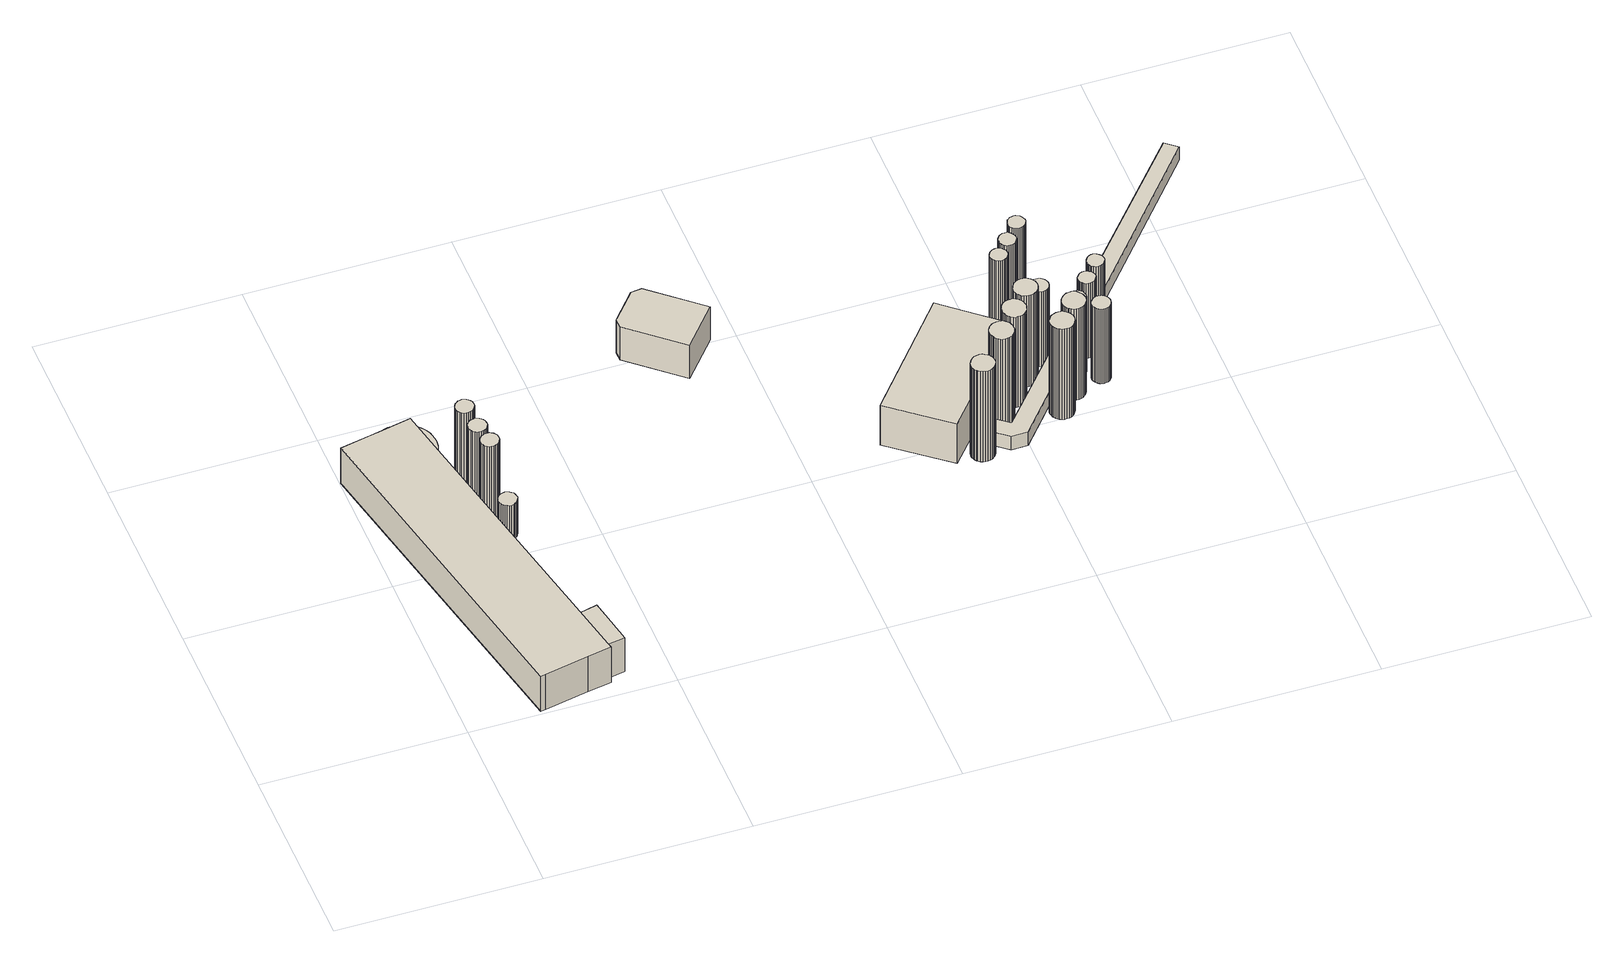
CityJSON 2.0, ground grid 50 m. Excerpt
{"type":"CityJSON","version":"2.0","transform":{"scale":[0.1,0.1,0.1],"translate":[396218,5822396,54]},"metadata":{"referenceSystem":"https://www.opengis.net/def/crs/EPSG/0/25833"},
"CityObjects":{
"building1":{"type":"Building","attributes":{"Gemeindeschluessel":"11000011","function":"31001_2200"},"address":[{"country":"Germany","locality":"Berlin","thoroughfareNumber":"66, 67, 68, 69","thoroughfareName":"Indira-Gandhi-Straße"}],"children":["building1-1","building1-2","building1-3"]},
"building1-1":{"type":"BuildingPart","attributes":{"BezugspunktDach":"2200","measuredHeight":11.03,"storeysAboveGround":2},"parents":["building1"],"geometry":[{"type":"MultiSurface","lod":"1","boundaries":[[[0,1,2,3,4,5,6,7,8,9,10]],[[11,12,13,14,15,16,17,18,19,20,21]],[[11,21,10,9]],[[12,11,9,8]],[[22,23,24,25,13,12,8,7]],[[14,13,7,6]],[[15,14,6,5]],[[26,27,28,15,5,4]],[[17,16,4,3]],[[18,17,3,2]],[[19,18,2,1]],[[20,19,1,0]],[[21,20,0,10]],[[25,24,23,22]],[[16,29,30,27,26]],[[30,15,28,27]]]}]},
"building1-2":{"type":"BuildingPart","attributes":{"BezugspunktDach":"2200","measuredHeight":11.34,"storeysAboveGround":2},"parents":["building1"],"geometry":[{"type":"MultiSurface","lod":"1","boundaries":[[[27,26,31,32,33,28]],[[34,35,36,16,30,15]],[[34,15,28,33]],[[35,34,33,32]],[[36,35,32,31]],[[16,36,31,26]],[[30,16,26,27]],[[15,37,30,27,28]]]}]},
"building1-3":{"type":"BuildingPart","attributes":{"BezugspunktDach":"2200","measuredHeight":3.96,"storeysAboveGround":2},"parents":["building1"],"geometry":[{"type":"Solid","lod":"1","boundaries":[[[[22,38,39,40,41,42,43,44,45,46,47,48,49,50,23]],[[51,52,53,54,55,56,57,58,59,60,61,62,63,25,24]],[[51,24,23,50]],[[52,51,50,49]],[[53,52,49,48]],[[54,53,48,47]],[[55,54,47,46]],[[56,55,46,45]],[[57,56,45,44]],[[58,57,44,43]],[[59,58,43,42]],[[60,59,42,41]],[[61,60,41,40]],[[62,61,40,39]],[[63,62,39,38]],[[25,63,38,22]],[[24,25,22,23]]]]}]},
"building2":{"type":"Building","attributes":{"Gemeindeschluessel":"11000011","BezugspunktDach":"2200","function":"51009_1610","measuredHeight":3.98,"storeysAboveGround":0},"address":[{"country":"Germany","locality":"Berlin"}],"geometry":[{"type":"Solid","lod":"1","boundaries":[[[[23,50,49,48,47,46,45,44,43,42,41,40,39,38,22,64,65,66,67,68,69,70,71,72,73,74,75,76,77,78,79,80,81,82,83,84,85,86,87,88,89,90,91,92,93,94,95,96,97,98,99,100]],[[101,102,103,104,105,106,107,108,109,110,111,112,113,114,115,116,117,118,119,120,121,122,123,124,125,126,127,128,129,130,131,132,133,134,135,136,25,63,62,61,60,59,58,57,56,55,54,53,52,51,24,137]],[[101,137,100,99]],[[102,101,99,98]],[[103,102,98,97]],[[104,103,97,96]],[[105,104,96,95]],[[106,105,95,94]],[[107,106,94,93]],[[108,107,93,92]],[[109,108,92,91]],[[110,109,91,90]],[[111,110,90,89]],[[112,111,89,88]],[[113,112,88,87]],[[114,113,87,86]],[[115,114,86,85]],[[116,115,85,84]],[[117,116,84,83]],[[118,117,83,82]],[[119,118,82,81]],[[120,119,81,80]],[[121,120,80,79]],[[122,121,79,78]],[[123,122,78,77]],[[124,123,77,76]],[[125,124,76,75]],[[126,125,75,74]],[[127,126,74,73]],[[128,127,73,72]],[[129,128,72,71]],[[130,129,71,70]],[[131,130,70,69]],[[132,131,69,68]],[[133,132,68,67]],[[134,133,67,66]],[[135,134,66,65]],[[136,135,65,64]],[[25,136,64,22]],[[63,25,22,38]],[[62,63,38,39]],[[61,62,39,40]],[[60,61,40,41]],[[59,60,41,42]],[[58,59,42,43]],[[57,58,43,44]],[[56,57,44,45]],[[55,56,45,46]],[[54,55,46,47]],[[53,54,47,48]],[[52,53,48,49]],[[51,52,49,50]],[[24,51,50,23]],[[137,24,23,100]]]]}]},
"building3":{"type":"Building","attributes":{"Gemeindeschluessel":"11000011","BezugspunktDach":"2200","function":"31001_2100","measuredHeight":11.03,"storeysAboveGround":4},"address":[{"country":"Germany","locality":"Berlin","thoroughfareNumber":"66 (57)","thoroughfareName":"Indira-Gandhi-Straße"}],"geometry":[{"type":"Solid","lod":"1","boundaries":[[[[138,139,140,141,142,143,144,145,146,147,148,149,150,151,152,153,154,155,156,157,158,159,160,161,162,163,164]],[[165,166,167,168,169,170,171,172,173,174,175,176,177,178,179,180,181,182,183,184,185,186,187,188,189,190,191]],[[165,191,164,163]],[[166,165,163,162]],[[167,166,162,161]],[[168,167,161,160]],[[169,168,160,159]],[[170,169,159,158]],[[171,170,158,157]],[[172,171,157,156]],[[173,172,156,155]],[[174,173,155,154]],[[175,174,154,153]],[[176,175,153,152]],[[177,176,152,151]],[[178,177,151,150]],[[179,178,150,149]],[[180,179,149,148]],[[181,180,148,147]],[[182,181,147,146]],[[183,182,146,145]],[[184,183,145,144]],[[185,184,144,143]],[[186,185,143,142]],[[187,186,142,141]],[[188,187,141,140]],[[189,188,140,139]],[[190,189,139,138]],[[191,190,138,164]]]]}]},
"building4":{"type":"Building","attributes":{"Gemeindeschluessel":"11000011","BezugspunktDach":"2200","function":"31001_2100","measuredHeight":23.13,"storeysAboveGround":7},"address":[{"country":"Germany","locality":"Berlin","thoroughfareNumber":"66 (56)","thoroughfareName":"Indira-Gandhi-Straße"}],"geometry":[{"type":"Solid","lod":"1","boundaries":[[[[192,193,194,195,196,197,198,199,200,201,202,203,204,205,206,207,208,209,210,211,212,213,214,215,216,217,218]],[[219,220,221,222,223,224,225,226,227,228,229,230,231,232,233,234,235,236,237,238,239,240,241,242,243,244,245]],[[219,245,218,217]],[[220,219,217,216]],[[221,220,216,215]],[[222,221,215,214]],[[223,222,214,213]],[[224,223,213,212]],[[225,224,212,211]],[[226,225,211,210]],[[227,226,210,209]],[[228,227,209,208]],[[229,228,208,207]],[[230,229,207,206]],[[231,230,206,205]],[[232,231,205,204]],[[233,232,204,203]],[[234,233,203,202]],[[235,234,202,201]],[[236,235,201,200]],[[237,236,200,199]],[[238,237,199,198]],[[239,238,198,197]],[[240,239,197,196]],[[241,240,196,195]],[[242,241,195,194]],[[243,242,194,193]],[[244,243,193,192]],[[245,244,192,218]]]]}]},
"building5":{"type":"Building","attributes":{"Gemeindeschluessel":"11000011","BezugspunktDach":"2200","function":"31001_2100","measuredHeight":23.24,"storeysAboveGround":7},"address":[{"country":"Germany","locality":"Berlin","thoroughfareNumber":"66 (55)","thoroughfareName":"Indira-Gandhi-Straße"}],"geometry":[{"type":"Solid","lod":"1","boundaries":[[[[246,247,248,249,250,251,252,253,254,255,256,257,258,259,260,261,262,263,264,265,266,267,268,269,270,271,272]],[[273,274,275,276,277,278,279,280,281,282,283,284,285,286,287,288,289,290,291,292,293,294,295,296,297,298,299]],[[273,299,272,271]],[[274,273,271,270]],[[275,274,270,269]],[[276,275,269,268]],[[277,276,268,267]],[[278,277,267,266]],[[279,278,266,265]],[[280,279,265,264]],[[281,280,264,263]],[[282,281,263,262]],[[283,282,262,261]],[[284,283,261,260]],[[285,284,260,259]],[[286,285,259,258]],[[287,286,258,257]],[[288,287,257,256]],[[289,288,256,255]],[[290,289,255,254]],[[291,290,254,253]],[[292,291,253,252]],[[293,292,252,251]],[[294,293,251,250]],[[295,294,250,249]],[[296,295,249,248]],[[297,296,248,247]],[[298,297,247,246]],[[299,298,246,272]]]]}]},
"building6":{"type":"Building","attributes":{"Gemeindeschluessel":"11000011","BezugspunktDach":"2200","function":"31001_2100","measuredHeight":24.74,"storeysAboveGround":7},"address":[{"country":"Germany","locality":"Berlin","thoroughfareNumber":"66 (54)","thoroughfareName":"Indira-Gandhi-Straße"}],"geometry":[{"type":"Solid","lod":"1","boundaries":[[[[300,301,302,303,304,305,306,307,308,309,310,311,312,313,314,315,316,317,318,319,320,321,322,323,324,325,326]],[[327,328,329,330,331,332,333,334,335,336,337,338,339,340,341,342,343,344,345,346,347,348,349,350,351,352,353]],[[327,353,326,325]],[[328,327,325,324]],[[329,328,324,323]],[[330,329,323,322]],[[331,330,322,321]],[[332,331,321,320]],[[333,332,320,319]],[[334,333,319,318]],[[335,334,318,317]],[[336,335,317,316]],[[337,336,316,315]],[[338,337,315,314]],[[339,338,314,313]],[[340,339,313,312]],[[341,340,312,311]],[[342,341,311,310]],[[343,342,310,309]],[[344,343,309,308]],[[345,344,308,307]],[[346,345,307,306]],[[347,346,306,305]],[[348,347,305,304]],[[349,348,304,303]],[[350,349,303,302]],[[351,350,302,301]],[[352,351,301,300]],[[353,352,300,326]]]]}]},
"building7":{"type":"Building","attributes":{"Gemeindeschluessel":"11000011","BezugspunktDach":"2200","function":"31001_2100","measuredHeight":10.28,"storeysAboveGround":3},"address":[{"country":"Germany","locality":"Berlin","thoroughfareNumber":"66 (50)","thoroughfareName":"Indira-Gandhi-Straße"}],"geometry":[{"type":"Solid","lod":"1","boundaries":[[[[354,355,356,357,358,359]],[[360,361,362,363,364,365]],[[360,365,359,358]],[[361,360,358,357]],[[362,361,357,356]],[[363,362,356,355]],[[364,363,355,354]],[[365,364,354,359]]]]}]},
"building8":{"type":"Building","attributes":{"Gemeindeschluessel":"11000011","BezugspunktDach":"2200","function":"31001_2200","measuredHeight":28.19,"storeysAboveGround":3},"address":[{"country":"Germany","locality":"Berlin","thoroughfareNumber":"66 (18)","thoroughfareName":"Indira-Gandhi-Straße"}],"geometry":[{"type":"Solid","lod":"1","boundaries":[[[[366,367,368,369,370,371,372,373,374,375,376,377,378,379,380,381,382,383,384,385,386,387,388,389,390,391,392,393,394,395,396]],[[397,398,399,400,401,402,403,404,405,406,407,408,409,410,411,412,413,414,415,416,417,418,419,420,421,422,423,424,425,426,427]],[[397,427,396,395]],[[398,397,395,394]],[[399,398,394,393]],[[400,399,393,392]],[[401,400,392,391]],[[402,401,391,390]],[[403,402,390,389]],[[404,403,389,388]],[[405,404,388,387]],[[406,405,387,386]],[[407,406,386,385]],[[408,407,385,384]],[[409,408,384,383]],[[410,409,383,382]],[[411,410,382,381]],[[412,411,381,380]],[[413,412,380,379]],[[414,413,379,378]],[[415,414,378,377]],[[416,415,377,376]],[[417,416,376,375]],[[418,417,375,374]],[[419,418,374,373]],[[420,419,373,372]],[[421,420,372,371]],[[422,421,371,370]],[[423,422,370,369]],[[424,423,369,368]],[[425,424,368,367]],[[426,425,367,366]],[[427,426,366,396]]]]}]},
"building9":{"type":"Building","attributes":{"Gemeindeschluessel":"11000011","BezugspunktDach":"2200","function":"31001_2100","measuredHeight":12.39,"storeysAboveGround":3},"address":[{"country":"Germany","locality":"Berlin","thoroughfareNumber":"66 (4)","thoroughfareName":"Indira-Gandhi-Straße"}],"geometry":[{"type":"Solid","lod":"1","boundaries":[[[[428,429,430,431,432,433,434]],[[435,436,437,438,439,440,441]],[[435,441,434,433]],[[436,435,433,432]],[[437,436,432,431]],[[438,437,431,430]],[[439,438,430,429]],[[440,439,429,428]],[[441,440,428,434]]]]}]},
"building10":{"type":"Building","attributes":{"Gemeindeschluessel":"11000011","BezugspunktDach":"2200","function":"31001_2200","measuredHeight":28.26,"storeysAboveGround":3},"address":[{"country":"Germany","locality":"Berlin","thoroughfareNumber":"66 (19)","thoroughfareName":"Indira-Gandhi-Straße"}],"geometry":[{"type":"Solid","lod":"1","boundaries":[[[[442,443,444,445,446,447,448,449,450,451,452,453,454,455,456,457,458,459,460,461,462,463,464,465,466,467,468,469,470,471,472,473]],[[474,475,476,477,478,479,480,481,482,483,484,485,486,487,488,489,490,491,492,493,494,495,496,497,498,499,500,501,502,503,504,505]],[[474,505,473,472]],[[475,474,472,471]],[[476,475,471,470]],[[477,476,470,469]],[[478,477,469,468]],[[479,478,468,467]],[[480,479,467,466]],[[481,480,466,465]],[[482,481,465,464]],[[483,482,464,463]],[[484,483,463,462]],[[485,484,462,461]],[[486,485,461,460]],[[487,486,460,459]],[[488,487,459,458]],[[489,488,458,457]],[[490,489,457,456]],[[491,490,456,455]],[[492,491,455,454]],[[493,492,454,453]],[[494,493,453,452]],[[495,494,452,451]],[[496,495,451,450]],[[497,496,450,449]],[[498,497,449,448]],[[499,498,448,447]],[[500,499,447,446]],[[501,500,446,445]],[[502,501,445,444]],[[503,502,444,443]],[[504,503,443,442]],[[505,504,442,473]]]]}]},
"building11":{"type":"Building","attributes":{"Gemeindeschluessel":"11000011","BezugspunktDach":"2200","function":"31001_2200","measuredHeight":28.29,"storeysAboveGround":3},"address":[{"country":"Germany","locality":"Berlin","thoroughfareNumber":"66 (20)","thoroughfareName":"Indira-Gandhi-Straße"}],"geometry":[{"type":"Solid","lod":"1","boundaries":[[[[506,507,508,509,510,511,512,513,514,515,516,517,518,519,520,521,522,523,524,525,526,527,528,529,530,531,532,533,534,535,536,537]],[[538,539,540,541,542,543,544,545,546,547,548,549,550,551,552,553,554,555,556,557,558,559,560,561,562,563,564,565,566,567,568,569]],[[538,569,537,536]],[[539,538,536,535]],[[540,539,535,534]],[[541,540,534,533]],[[542,541,533,532]],[[543,542,532,531]],[[544,543,531,530]],[[545,544,530,529]],[[546,545,529,528]],[[547,546,528,527]],[[548,547,527,526]],[[549,548,526,525]],[[550,549,525,524]],[[551,550,524,523]],[[552,551,523,522]],[[553,552,522,521]],[[554,553,521,520]],[[555,554,520,519]],[[556,555,519,518]],[[557,556,518,517]],[[558,557,517,516]],[[559,558,516,515]],[[560,559,515,514]],[[561,560,514,513]],[[562,561,513,512]],[[563,562,512,511]],[[564,563,511,510]],[[565,564,510,509]],[[566,565,509,508]],[[567,566,508,507]],[[568,567,507,506]],[[569,568,506,537]]]]}]},
"building12":{"type":"Building","attributes":{"Gemeindeschluessel":"11000011","BezugspunktDach":"2200","function":"51009_1610","measuredHeight":8.93,"storeysAboveGround":0},"address":[{"country":"Germany","locality":"Berlin"}],"geometry":[{"type":"Solid","lod":"1","boundaries":[[[[570,571,572,573,574]],[[575,576,577,578,579]],[[575,579,574,573]],[[576,575,573,572]],[[577,576,572,571]],[[578,577,571,570]],[[579,578,570,574]]]]}]},
"building13":{"type":"Building","attributes":{"Gemeindeschluessel":"11000011","BezugspunktDach":"2200","function":"31001_2200","measuredHeight":28.31,"storeysAboveGround":3},"address":[{"country":"Germany","locality":"Berlin","thoroughfareNumber":"66 (21)","thoroughfareName":"Indira-Gandhi-Straße"}],"geometry":[{"type":"Solid","lod":"1","boundaries":[[[[580,581,582,583,584,585,586,587,588,589,590,591,592,593,594,595,596,597,598,599,600,601,602,603,604,605,606,607,608,609,610,611]],[[612,613,614,615,616,617,618,619,620,621,622,623,624,625,626,627,628,629,630,631,632,633,634,635,636,637,638,639,640,641,642,643]],[[612,643,611,610]],[[613,612,610,609]],[[614,613,609,608]],[[615,614,608,607]],[[616,615,607,606]],[[617,616,606,605]],[[618,617,605,604]],[[619,618,604,603]],[[620,619,603,602]],[[621,620,602,601]],[[622,621,601,600]],[[623,622,600,599]],[[624,623,599,598]],[[625,624,598,597]],[[626,625,597,596]],[[627,626,596,595]],[[628,627,595,594]],[[629,628,594,593]],[[630,629,593,592]],[[631,630,592,591]],[[632,631,591,590]],[[633,632,590,589]],[[634,633,589,588]],[[635,634,588,587]],[[636,635,587,586]],[[637,636,586,585]],[[638,637,585,584]],[[639,638,584,583]],[[640,639,583,582]],[[641,640,582,581]],[[642,641,581,580]],[[643,642,580,611]]]]}]},
"building14":{"type":"Building","attributes":{"Gemeindeschluessel":"11000011","BezugspunktDach":"2200","function":"31001_2200","measuredHeight":28.17,"storeysAboveGround":3},"address":[{"country":"Germany","locality":"Berlin","thoroughfareNumber":"66 (25)","thoroughfareName":"Indira-Gandhi-Straße"}],"geometry":[{"type":"Solid","lod":"1","boundaries":[[[[644,645,646,647,648,649,650,651,652,653,654,655,656,657,658,659,660,661,662,663,664,665,666,667,668,669,670,671,672,673,674,675]],[[676,677,678,679,680,681,682,683,684,685,686,687,688,689,690,691,692,693,694,695,696,697,698,699,700,701,702,703,704,705,706,707]],[[676,707,675,674]],[[677,676,674,673]],[[678,677,673,672]],[[679,678,672,671]],[[680,679,671,670]],[[681,680,670,669]],[[682,681,669,668]],[[683,682,668,667]],[[684,683,667,666]],[[685,684,666,665]],[[686,685,665,664]],[[687,686,664,663]],[[688,687,663,662]],[[689,688,662,661]],[[690,689,661,660]],[[691,690,660,659]],[[692,691,659,658]],[[693,692,658,657]],[[694,693,657,656]],[[695,694,656,655]],[[696,695,655,654]],[[697,696,654,653]],[[698,697,653,652]],[[699,698,652,651]],[[700,699,651,650]],[[701,700,650,649]],[[702,701,649,648]],[[703,702,648,647]],[[704,703,647,646]],[[705,704,646,645]],[[706,705,645,644]],[[707,706,644,675]]]]}]},
"building15":{"type":"Building","attributes":{"Gemeindeschluessel":"11000011","BezugspunktDach":"2200","function":"31001_2100","measuredHeight":23.57,"storeysAboveGround":7},"address":[{"country":"Germany","locality":"Berlin","thoroughfareNumber":"66 (63)","thoroughfareName":"Indira-Gandhi-Straße"}],"geometry":[{"type":"Solid","lod":"1","boundaries":[[[[708,709,710,711,712,713,714,715,716,717,718,719,720,721,722,723,724,725,726,727,728,729,730,731,732,733,734]],[[735,736,737,738,739,740,741,742,743,744,745,746,747,748,749,750,751,752,753,754,755,756,757,758,759,760,761]],[[735,761,734,733]],[[736,735,733,732]],[[737,736,732,731]],[[738,737,731,730]],[[739,738,730,729]],[[740,739,729,728]],[[741,740,728,727]],[[742,741,727,726]],[[743,742,726,725]],[[744,743,725,724]],[[745,744,724,723]],[[746,745,723,722]],[[747,746,722,721]],[[748,747,721,720]],[[749,748,720,719]],[[750,749,719,718]],[[751,750,718,717]],[[752,751,717,716]],[[753,752,716,715]],[[754,753,715,714]],[[755,754,714,713]],[[756,755,713,712]],[[757,756,712,711]],[[758,757,711,710]],[[759,758,710,709]],[[760,759,709,708]],[[761,760,708,734]]]]}]},
"building16":{"type":"Building","attributes":{"Gemeindeschluessel":"11000011","BezugspunktDach":"2200","function":"31001_2100","measuredHeight":23.3,"storeysAboveGround":7},"address":[{"country":"Germany","locality":"Berlin","thoroughfareNumber":"66 (22)","thoroughfareName":"Indira-Gandhi-Straße"}],"geometry":[{"type":"Solid","lod":"1","boundaries":[[[[762,763,764,765,766,767,768,769,770,771,772,773,774,775,776,777,778,779,780,781,782,783,784,785,786,787,788]],[[789,790,791,792,793,794,795,796,797,798,799,800,801,802,803,804,805,806,807,808,809,810,811,812,813,814,815]],[[789,815,788,787]],[[790,789,787,786]],[[791,790,786,785]],[[792,791,785,784]],[[793,792,784,783]],[[794,793,783,782]],[[795,794,782,781]],[[796,795,781,780]],[[797,796,780,779]],[[798,797,779,778]],[[799,798,778,777]],[[800,799,777,776]],[[801,800,776,775]],[[802,801,775,774]],[[803,802,774,773]],[[804,803,773,772]],[[805,804,772,771]],[[806,805,771,770]],[[807,806,770,769]],[[808,807,769,768]],[[809,808,768,767]],[[810,809,767,766]],[[811,810,766,765]],[[812,811,765,764]],[[813,812,764,763]],[[814,813,763,762]],[[815,814,762,788]]]]}]},
"building17":{"type":"Building","attributes":{"Gemeindeschluessel":"11000011","BezugspunktDach":"2200","function":"31001_2200","measuredHeight":28.41,"storeysAboveGround":3},"address":[{"country":"Germany","locality":"Berlin","thoroughfareNumber":"66 (26)","thoroughfareName":"Indira-Gandhi-Straße"}],"geometry":[{"type":"Solid","lod":"1","boundaries":[[[[816,817,818,819,820,821,822,823,824,825,826,827,828,829,830,831,832,833,834,835,836,837,838,839,840,841,842,843,844,845,846,847]],[[848,849,850,851,852,853,854,855,856,857,858,859,860,861,862,863,864,865,866,867,868,869,870,871,872,873,874,875,876,877,878,879]],[[848,879,847,846]],[[849,848,846,845]],[[850,849,845,844]],[[851,850,844,843]],[[852,851,843,842]],[[853,852,842,841]],[[854,853,841,840]],[[855,854,840,839]],[[856,855,839,838]],[[857,856,838,837]],[[858,857,837,836]],[[859,858,836,835]],[[860,859,835,834]],[[861,860,834,833]],[[862,861,833,832]],[[863,862,832,831]],[[864,863,831,830]],[[865,864,830,829]],[[866,865,829,828]],[[867,866,828,827]],[[868,867,827,826]],[[869,868,826,825]],[[870,869,825,824]],[[871,870,824,823]],[[872,871,823,822]],[[873,872,822,821]],[[874,873,821,820]],[[875,874,820,819]],[[876,875,819,818]],[[877,876,818,817]],[[878,877,817,816]],[[879,878,816,847]]]]}]},
"building18":{"type":"Building","attributes":{"Gemeindeschluessel":"11000011","BezugspunktDach":"2200","function":"31001_2100","measuredHeight":23.24,"storeysAboveGround":7},"address":[{"country":"Germany","locality":"Berlin","thoroughfareNumber":"66 (62)","thoroughfareName":"Indira-Gandhi-Straße"}],"geometry":[{"type":"Solid","lod":"1","boundaries":[[[[880,881,882,883,884,885,886,887,888,889,890,891,892,893,894,895,896,897,898,899,900,901,902,903,904,905,906]],[[907,908,909,910,911,912,913,914,915,916,917,918,919,920,921,922,923,924,925,926,927,928,929,930,931,932,933]],[[907,933,906,905]],[[908,907,905,904]],[[909,908,904,903]],[[910,909,903,902]],[[911,910,902,901]],[[912,911,901,900]],[[913,912,900,899]],[[914,913,899,898]],[[915,914,898,897]],[[916,915,897,896]],[[917,916,896,895]],[[918,917,895,894]],[[919,918,894,893]],[[920,919,893,892]],[[921,920,892,891]],[[922,921,891,890]],[[923,922,890,889]],[[924,923,889,888]],[[925,924,888,887]],[[926,925,887,886]],[[927,926,886,885]],[[928,927,885,884]],[[929,928,884,883]],[[930,929,883,882]],[[931,930,882,881]],[[932,931,881,880]],[[933,932,880,906]]]]}]},
"building19":{"type":"Building","attributes":{"Gemeindeschluessel":"11000011","BezugspunktDach":"2200","function":"31001_2200","measuredHeight":23.25,"storeysAboveGround":3},"address":[{"country":"Germany","locality":"Berlin","thoroughfareNumber":"66 (27)","thoroughfareName":"Indira-Gandhi-Straße"}],"geometry":[{"type":"Solid","lod":"1","boundaries":[[[[934,935,936,937,938,939,940,941,942,943,944,945,946,947,948,949,950,951,952,953,954,955,956,957,958,959,960,961]],[[962,963,964,965,966,967,968,969,970,971,972,973,974,975,976,977,978,979,980,981,982,983,984,985,986,987,988,989]],[[962,989,961,960]],[[963,962,960,959]],[[964,963,959,958]],[[965,964,958,957]],[[966,965,957,956]],[[967,966,956,955]],[[968,967,955,954]],[[969,968,954,953]],[[970,969,953,952]],[[971,970,952,951]],[[972,971,951,950]],[[973,972,950,949]],[[974,973,949,948]],[[975,974,948,947]],[[976,975,947,946]],[[977,976,946,945]],[[978,977,945,944]],[[979,978,944,943]],[[980,979,943,942]],[[981,980,942,941]],[[982,981,941,940]],[[983,982,940,939]],[[984,983,939,938]],[[985,984,938,937]],[[986,985,937,936]],[[987,986,936,935]],[[988,987,935,934]],[[989,988,934,961]]]]}]},
"building20":{"type":"Building","attributes":{"Gemeindeschluessel":"11000011","BezugspunktDach":"2200","function":"31001_2100","measuredHeight":23.19,"storeysAboveGround":7},"address":[{"country":"Germany","locality":"Berlin","thoroughfareNumber":"66 (66)","thoroughfareName":"Indira-Gandhi-Straße"}],"geometry":[{"type":"Solid","lod":"1","boundaries":[[[[990,991,992,993,994,995,996,997,998,999,1000,1001,1002,1003,1004,1005,1006,1007,1008,1009,1010,1011,1012,1013,1014,1015,1016,1017]],[[1018,1019,1020,1021,1022,1023,1024,1025,1026,1027,1028,1029,1030,1031,1032,1033,1034,1035,1036,1037,1038,1039,1040,1041,1042,1043,1044,1045]],[[1018,1045,1017,1016]],[[1019,1018,1016,1015]],[[1020,1019,1015,1014]],[[1021,1020,1014,1013]],[[1022,1021,1013,1012]],[[1023,1022,1012,1011]],[[1024,1023,1011,1010]],[[1025,1024,1010,1009]],[[1026,1025,1009,1008]],[[1027,1026,1008,1007]],[[1028,1027,1007,1006]],[[1029,1028,1006,1005]],[[1030,1029,1005,1004]],[[1031,1030,1004,1003]],[[1032,1031,1003,1002]],[[1033,1032,1002,1001]],[[1034,1033,1001,1000]],[[1035,1034,1000,999]],[[1036,1035,999,998]],[[1037,1036,998,997]],[[1038,1037,997,996]],[[1039,1038,996,995]],[[1040,1039,995,994]],[[1041,1040,994,993]],[[1042,1041,993,992]],[[1043,1042,992,991]],[[1044,1043,991,990]],[[1045,1044,990,1017]]]]}]},
"building21":{"type":"Building","attributes":{"Gemeindeschluessel":"11000011","BezugspunktDach":"2200","function":"31001_2100","measuredHeight":23.23,"storeysAboveGround":7},"address":[{"country":"Germany","locality":"Berlin","thoroughfareNumber":"66 (61)","thoroughfareName":"Indira-Gandhi-Straße"}],"geometry":[{"type":"Solid","lod":"1","boundaries":[[[[1046,1047,1048,1049,1050,1051,1052,1053,1054,1055,1056,1057,1058,1059,1060,1061,1062,1063,1064,1065,1066,1067,1068,1069,1070,1071,1072]],[[1073,1074,1075,1076,1077,1078,1079,1080,1081,1082,1083,1084,1085,1086,1087,1088,1089,1090,1091,1092,1093,1094,1095,1096,1097,1098,1099]],[[1073,1099,1072,1071]],[[1074,1073,1071,1070]],[[1075,1074,1070,1069]],[[1076,1075,1069,1068]],[[1077,1076,1068,1067]],[[1078,1077,1067,1066]],[[1079,1078,1066,1065]],[[1080,1079,1065,1064]],[[1081,1080,1064,1063]],[[1082,1081,1063,1062]],[[1083,1082,1062,1061]],[[1084,1083,1061,1060]],[[1085,1084,1060,1059]],[[1086,1085,1059,1058]],[[1087,1086,1058,1057]],[[1088,1087,1057,1056]],[[1089,1088,1056,1055]],[[1090,1089,1055,1054]],[[1091,1090,1054,1053]],[[1092,1091,1053,1052]],[[1093,1092,1052,1051]],[[1094,1093,1051,1050]],[[1095,1094,1050,1049]],[[1096,1095,1049,1048]],[[1097,1096,1048,1047]],[[1098,1097,1047,1046]],[[1099,1098,1046,1072]]]]}]},
"building22":{"type":"Building","attributes":{"Gemeindeschluessel":"11000011","BezugspunktDach":"2200","function":"31001_2200","measuredHeight":23.34,"storeysAboveGround":3},"address":[{"country":"Germany","locality":"Berlin","thoroughfareNumber":"66 (28)","thoroughfareName":"Indira-Gandhi-Straße"}],"geometry":[{"type":"Solid","lod":"1","boundaries":[[[[1100,1101,1102,1103,1104,1105,1106,1107,1108,1109,1110,1111,1112,1113,1114,1115,1116,1117,1118,1119,1120,1121,1122,1123,1124,1125,1126]],[[1127,1128,1129,1130,1131,1132,1133,1134,1135,1136,1137,1138,1139,1140,1141,1142,1143,1144,1145,1146,1147,1148,1149,1150,1151,1152,1153]],[[1127,1153,1126,1125]],[[1128,1127,1125,1124]],[[1129,1128,1124,1123]],[[1130,1129,1123,1122]],[[1131,1130,1122,1121]],[[1132,1131,1121,1120]],[[1133,1132,1120,1119]],[[1134,1133,1119,1118]],[[1135,1134,1118,1117]],[[1136,1135,1117,1116]],[[1137,1136,1116,1115]],[[1138,1137,1115,1114]],[[1139,1138,1114,1113]],[[1140,1139,1113,1112]],[[1141,1140,1112,1111]],[[1142,1141,1111,1110]],[[1143,1142,1110,1109]],[[1144,1143,1109,1108]],[[1145,1144,1108,1107]],[[1146,1145,1107,1106]],[[1147,1146,1106,1105]],[[1148,1147,1105,1104]],[[1149,1148,1104,1103]],[[1150,1149,1103,1102]],[[1151,1150,1102,1101]],[[1152,1151,1101,1100]],[[1153,1152,1100,1126]]]]}]},
"building23":{"type":"Building","attributes":{"Gemeindeschluessel":"11000011","BezugspunktDach":"2200","function":"31001_2200","measuredHeight":23.5,"storeysAboveGround":3},"address":[{"country":"Germany","locality":"Berlin","thoroughfareNumber":"66 (29)","thoroughfareName":"Indira-Gandhi-Straße"}],"geometry":[{"type":"Solid","lod":"1","boundaries":[[[[1154,1155,1156,1157,1158,1159,1160,1161,1162,1163,1164,1165,1166,1167,1168,1169,1170,1171,1172,1173,1174,1175,1176,1177,1178,1179,1180,1181]],[[1182,1183,1184,1185,1186,1187,1188,1189,1190,1191,1192,1193,1194,1195,1196,1197,1198,1199,1200,1201,1202,1203,1204,1205,1206,1207,1208,1209]],[[1182,1209,1181,1180]],[[1183,1182,1180,1179]],[[1184,1183,1179,1178]],[[1185,1184,1178,1177]],[[1186,1185,1177,1176]],[[1187,1186,1176,1175]],[[1188,1187,1175,1174]],[[1189,1188,1174,1173]],[[1190,1189,1173,1172]],[[1191,1190,1172,1171]],[[1192,1191,1171,1170]],[[1193,1192,1170,1169]],[[1194,1193,1169,1168]],[[1195,1194,1168,1167]],[[1196,1195,1167,1166]],[[1197,1196,1166,1165]],[[1198,1197,1165,1164]],[[1199,1198,1164,1163]],[[1200,1199,1163,1162]],[[1201,1200,1162,1161]],[[1202,1201,1161,1160]],[[1203,1202,1160,1159]],[[1204,1203,1159,1158]],[[1205,1204,1158,1157]],[[1206,1205,1157,1156]],[[1207,1206,1156,1155]],[[1208,1207,1155,1154]],[[1209,1208,1154,1181]]]]}]},
"building24":{"type":"Building","attributes":{"Gemeindeschluessel":"11000011","BezugspunktDach":"2200","function":"31001_2200","measuredHeight":4.19,"storeysAboveGround":1},"address":[{"country":"Germany","locality":"Berlin","thoroughfareNumber":"66 (6)","thoroughfareName":"Indira-Gandhi-Straße"}],"geometry":[{"type":"Solid","lod":"1","boundaries":[[[[1210,1211,1212,1213,1214,1215,1216,1217,1218]],[[1219,1220,1221,1222,1223,1224,1225,1226,1227]],[[1219,1227,1218,1217]],[[1220,1219,1217,1216]],[[1221,1220,1216,1215]],[[1222,1221,1215,1214]],[[1223,1222,1214,1213]],[[1224,1223,1213,1212]],[[1225,1224,1212,1211]],[[1226,1225,1211,1210]],[[1227,1226,1210,1218]]]]}]}
},
"vertices":[
[177,9,118],[189,11,118],[299,33,118],[357,44,118],[354,58,118],[330,176,118],[200,804,118],[182,890,118],[92,871,118],[80,869,118],[3,853,118],[80,869,8],[92,871,8],[182,890,8],[200,804,8],[330,176,8],[354,58,8],[357,44,8],[299,33,8],[189,11,8],[177,9,8],[3,853,8],[182,890,49],[92,871,49],[92,871,9],[182,890,9],[354,58,114],[342,117,114],[330,176,114],[353,61,8],[342,117,8],
[398,66,114],[386,126,114],[374,186,114],[374,186,8],[386,126,8],[398,66,8],[335,149,8],
[177,913,49],[149,908,49],[143,933,49],[136,931,49],[130,928,49],[123,925,49],[117,920,49],[111,915,49],[106,909,49],[101,902,49],[97,895,49],[94,887,49],[92,879,49],[92,879,9],[94,887,9],[97,895,9],[101,902,9],[106,909,9],[111,915,9],[117,920,9],[123,925,9],[130,928,9],[136,931,9],[143,933,9],[149,908,9],[177,913,9],
[200,804,49],[207,809,49],[213,815,49],[219,821,49],[225,828,49],[229,836,49],[232,844,49],[235,853,49],[236,862,49],[237,871,49],[236,880,49],[234,889,49],[232,898,49],[228,906,49],[224,913,49],[219,919,49],[213,925,49],[207,931,49],[200,936,49],[193,940,49],[185,943,49],[176,945,49],[167,947,49],[158,947,49],[149,947,49],[141,945,49],[131,942,49],[123,939,49],[114,934,49],[107,928,49],[100,921,49],[94,914,49],[89,905,49],[85,897,49],[82,888,49],[81,878,49],[80,869,49],[81,878,9],[82,888,9],[85,897,9],[89,905,9],[94,914,9],[100,921,9],[107,928,9],[114,934,9],[123,939,9],[131,942,9],[141,945,9],[149,947,9],[158,947,9],[167,947,9],[176,945,9],[185,943,9],[193,940,9],[200,936,9],[207,931,9],[213,925,9],[219,919,9],[224,913,9],[228,906,9],[232,898,9],[234,889,9],[236,880,9],[237,871,9],[236,862,9],[235,853,9],[232,844,9],[229,836,9],[225,828,9],[219,821,9],[213,815,9],[207,809,9],[200,804,9],[80,869,9],
[276,562,124],[279,556,124],[282,551,124],[286,548,124],[290,546,124],[295,544,124],[300,544,124],[306,545,124],[310,548,124],[314,551,124],[317,555,124],[320,560,124],[321,565,124],[320,570,124],[319,575,124],[317,580,124],[313,583,124],[309,586,124],[304,588,124],[299,589,124],[294,588,124],[289,587,124],[285,584,124],[281,581,124],[278,576,124],[277,572,124],[276,567,124],[277,572,14],[278,576,14],[281,581,14],[285,584,14],[289,587,14],[294,588,14],[299,589,14],[304,588,14],[309,586,14],[313,583,14],[317,580,14],[319,575,14],[320,570,14],[321,565,14],[320,560,14],[317,555,14],[314,551,14],[310,548,14],[306,545,14],[300,544,14],[295,544,14],[290,546,14],[286,548,14],[282,551,14],[279,556,14],[276,562,14],[276,567,14],
[261,638,244],[263,632,244],[266,628,244],[270,625,244],[275,622,244],[280,621,244],[285,621,244],[290,622,244],[295,624,244],[299,627,244],[302,632,244],[304,636,244],[305,641,244],[305,647,244],[304,652,244],[301,656,244],[298,660,244],[293,663,244],[289,665,244],[283,665,244],[278,665,244],[274,663,244],[269,661,244],[266,657,244],[263,653,244],[261,648,244],[261,643,244],[261,648,13],[263,653,13],[266,657,13],[269,661,13],[274,663,13],[278,665,13],[283,665,13],[289,665,13],[293,663,13],[298,660,13],[301,656,13],[304,652,13],[305,647,13],[305,641,13],[304,636,13],[302,632,13],[299,627,13],[295,624,13],[290,622,13],[285,621,13],[280,621,13],[275,622,13],[270,625,13],[266,628,13],[263,632,13],[261,638,13],[261,643,13],
[250,691,245],[253,684,245],[256,680,245],[260,677,245],[264,674,245],[269,673,245],[274,673,245],[280,674,245],[284,676,245],[288,679,245],[291,684,245],[294,688,245],[295,693,245],[294,699,245],[293,704,245],[291,708,245],[287,712,245],[283,715,245],[278,717,245],[273,718,245],[268,717,245],[263,716,245],[259,713,245],[255,710,245],[252,706,245],[251,701,245],[250,696,245],[251,701,12],[252,706,12],[255,710,12],[259,713,12],[263,716,12],[268,717,12],[273,718,12],[278,717,12],[283,715,12],[287,712,12],[291,708,12],[293,704,12],[294,699,12],[295,693,12],[294,688,12],[291,684,12],[288,679,12],[284,676,12],[280,674,12],[274,673,12],[269,673,12],[264,674,12],[260,677,12],[256,680,12],[253,684,12],[250,691,12],[250,696,12],
[239,745,259],[241,738,259],[245,734,259],[248,731,259],[253,728,259],[258,727,259],[263,727,259],[268,728,259],[273,730,259],[277,734,259],[280,738,259],[282,742,259],[283,748,259],[283,753,259],[282,758,259],[279,762,259],[276,766,259],[272,769,259],[267,771,259],[262,772,259],[257,771,259],[252,770,259],[248,767,259],[244,764,259],[241,759,259],[239,755,259],[239,750,259],[239,755,12],[241,759,12],[244,764,12],[248,767,12],[252,770,12],[257,771,12],[262,772,12],[267,771,12],[272,769,12],[276,766,12],[279,762,12],[282,758,12],[283,753,12],[283,748,12],[282,742,12],[280,738,12],[277,734,12],[273,730,12],[268,728,12],[263,727,12],[258,727,12],[253,728,12],[248,731,12],[245,734,12],[241,738,12],[239,745,12],[239,750,12],
[726,1009,117],[852,900,117],[938,1002,117],[813,1109,117],[786,1106,117],[725,1034,117],[786,1106,14],[813,1109,14],[938,1002,14],[852,900,14],[726,1009,14],[725,1034,14],
[1357,435,310],[1358,431,310],[1359,427,310],[1361,423,310],[1364,419,310],[1366,417,310],[1371,413,310],[1377,411,310],[1382,410,310],[1388,410,310],[1394,411,310],[1400,413,310],[1405,417,310],[1409,421,310],[1412,426,310],[1414,432,310],[1414,438,310],[1413,444,310],[1411,450,310],[1408,455,310],[1404,459,310],[1398,463,310],[1393,465,310],[1387,466,310],[1380,465,310],[1374,464,310],[1369,461,310],[1364,456,310],[1361,451,310],[1358,446,310],[1357,440,310],[1358,446,28],[1361,451,28],[1364,456,28],[1369,461,28],[1374,464,28],[1380,465,28],[1387,466,28],[1393,465,28],[1398,463,28],[1404,459,28],[1408,455,28],[1411,450,28],[1413,444,28],[1414,438,28],[1414,432,28],[1412,426,28],[1409,421,28],[1405,417,28],[1400,413,28],[1394,411,28],[1388,410,28],[1382,410,28],[1377,411,28],[1371,413,28],[1366,417,28],[1364,419,28],[1361,423,28],[1359,427,28],[1358,431,28],[1357,435,28],[1357,440,28],
[1320,427,151],[1374,489,151],[1401,521,151],[1543,692,151],[1458,764,151],[1402,812,151],[1177,541,151],[1402,812,27],[1458,764,27],[1543,692,27],[1401,521,27],[1374,489,27],[1320,427,27],[1177,541,27],
[1432,518,311],[1433,513,311],[1435,509,311],[1437,505,311],[1440,501,311],[1443,498,311],[1448,495,311],[1453,493,311],[1459,492,311],[1465,493,311],[1470,494,311],[1476,497,311],[1480,500,311],[1484,504,311],[1487,510,311],[1489,515,311],[1489,521,311],[1489,527,311],[1487,533,311],[1485,539,311],[1481,543,311],[1476,547,311],[1470,550,311],[1464,551,311],[1458,551,311],[1452,550,311],[1446,548,311],[1441,544,311],[1437,540,311],[1434,534,311],[1432,528,311],[1432,522,311],[1432,528,29],[1434,534,29],[1437,540,29],[1441,544,29],[1446,548,29],[1452,550,29],[1458,551,29],[1464,551,29],[1470,550,29],[1476,547,29],[1481,543,29],[1485,539,29],[1487,533,29],[1489,527,29],[1489,521,29],[1489,515,29],[1487,510,29],[1484,504,29],[1480,500,29],[1476,497,29],[1470,494,29],[1465,493,29],[1459,492,29],[1453,493,29],[1448,495,29],[1443,498,29],[1440,501,29],[1437,505,29],[1435,509,29],[1433,513,29],[1432,518,29],[1432,522,29],
[1482,574,312],[1483,569,312],[1485,564,312],[1487,560,312],[1491,556,312],[1494,554,312],[1499,551,312],[1505,549,312],[1510,549,312],[1516,549,312],[1522,551,312],[1527,554,312],[1531,558,312],[1535,562,312],[1537,568,312],[1539,573,312],[1539,579,312],[1538,585,312],[1537,591,312],[1534,596,312],[1530,601,312],[1525,604,312],[1519,607,312],[1514,608,312],[1507,608,312],[1502,607,312],[1496,605,312],[1491,601,312],[1487,597,312],[1484,591,312],[1482,586,312],[1482,580,312],[1482,586,29],[1484,591,29],[1487,597,29],[1491,601,29],[1496,605,29],[1502,607,29],[1507,608,29],[1514,608,29],[1519,607,29],[1525,604,29],[1530,601,29],[1534,596,29],[1537,591,29],[1538,585,29],[1539,579,29],[1539,573,29],[1537,568,29],[1535,562,29],[1531,558,29],[1527,554,29],[1522,551,29],[1516,549,29],[1510,549,29],[1505,549,29],[1499,551,29],[1494,554,29],[1491,556,29],[1487,560,29],[1485,564,29],[1483,569,29],[1482,574,29],[1482,580,29],
[1430,788,91],[1458,764,91],[1494,808,91],[1438,856,91],[1402,812,91],[1438,856,25],[1494,808,25],[1458,764,25],[1430,788,25],[1402,812,25],
[1528,629,312],[1530,624,312],[1531,620,312],[1534,616,312],[1537,612,312],[1540,610,312],[1545,607,312],[1550,605,312],[1556,605,312],[1561,605,312],[1567,606,312],[1572,609,312],[1576,612,312],[1580,616,312],[1583,621,312],[1585,626,312],[1586,632,312],[1586,638,312],[1584,644,312],[1581,650,312],[1577,654,312],[1572,658,312],[1567,661,312],[1561,662,312],[1555,662,312],[1549,661,312],[1543,659,312],[1538,655,312],[1534,651,312],[1531,645,312],[1529,640,312],[1528,633,312],[1529,640,28],[1531,645,28],[1534,651,28],[1538,655,28],[1543,659,28],[1549,661,28],[1555,662,28],[1561,662,28],[1567,661,28],[1572,658,28],[1577,654,28],[1581,650,28],[1584,644,28],[1586,638,28],[1586,632,28],[1585,626,28],[1583,621,28],[1580,616,28],[1576,612,28],[1572,609,28],[1567,606,28],[1561,605,28],[1556,605,28],[1550,605,28],[1545,607,28],[1540,610,28],[1537,612,28],[1534,616,28],[1531,620,28],[1530,624,28],[1528,629,28],[1528,633,28],
[1571,499,311],[1572,494,311],[1574,490,311],[1577,486,311],[1581,483,311],[1584,481,311],[1589,478,311],[1595,477,311],[1601,477,311],[1606,477,311],[1612,479,311],[1617,482,311],[1621,486,311],[1624,491,311],[1627,496,311],[1628,502,311],[1628,508,311],[1627,514,311],[1625,519,311],[1621,524,311],[1617,528,311],[1612,532,311],[1606,534,311],[1600,534,311],[1594,534,311],[1588,532,311],[1583,530,311],[1578,526,311],[1575,521,311],[1572,516,311],[1570,510,311],[1570,504,311],[1570,510,29],[1572,516,29],[1575,521,29],[1578,526,29],[1583,530,29],[1588,532,29],[1594,534,29],[1600,534,29],[1606,534,29],[1612,532,29],[1617,528,29],[1621,524,29],[1625,519,29],[1627,514,29],[1628,508,29],[1628,502,29],[1627,496,29],[1624,491,29],[1621,486,29],[1617,482,29],[1612,479,29],[1606,477,29],[1601,477,29],[1595,477,29],[1589,478,29],[1584,481,29],[1581,483,29],[1577,486,29],[1574,490,29],[1572,494,29],[1571,499,29],[1570,504,29],
[1533,794,263],[1535,790,263],[1538,785,263],[1541,782,263],[1546,780,263],[1550,779,263],[1555,779,263],[1560,780,263],[1564,782,263],[1568,785,263],[1571,789,263],[1573,793,263],[1574,798,263],[1574,803,263],[1573,808,263],[1570,812,263],[1567,816,263],[1563,818,263],[1558,820,263],[1553,821,263],[1549,820,263],[1544,819,263],[1540,816,263],[1536,813,263],[1534,808,263],[1532,804,263],[1532,799,263],[1532,804,27],[1534,808,27],[1536,813,27],[1540,816,27],[1544,819,27],[1549,820,27],[1553,821,27],[1558,820,27],[1563,818,27],[1567,816,27],[1570,812,27],[1573,808,27],[1574,803,27],[1574,798,27],[1573,793,27],[1571,789,27],[1568,785,27],[1564,782,27],[1560,780,27],[1555,779,27],[1550,779,27],[1546,780,27],[1541,782,27],[1538,785,27],[1535,790,27],[1533,794,27],[1532,799,27],
[1585,672,261],[1587,667,261],[1590,662,261],[1594,659,261],[1599,657,261],[1604,656,261],[1609,656,261],[1614,657,261],[1618,659,261],[1622,662,261],[1625,666,261],[1627,671,261],[1628,676,261],[1628,681,261],[1627,686,261],[1624,691,261],[1621,695,261],[1617,698,261],[1612,700,261],[1607,700,261],[1601,700,261],[1597,698,261],[1592,695,261],[1589,692,261],[1586,687,261],[1584,682,261],[1584,677,261],[1584,682,28],[1586,687,28],[1589,692,28],[1592,695,28],[1597,698,28],[1601,700,28],[1607,700,28],[1612,700,28],[1617,698,28],[1621,695,28],[1624,691,28],[1627,686,28],[1628,681,28],[1628,676,28],[1627,671,28],[1625,666,28],[1622,662,28],[1618,659,28],[1614,657,28],[1609,656,28],[1604,656,28],[1599,657,28],[1594,659,28],[1590,662,28],[1587,667,28],[1585,672,28],[1584,677,28],
[1617,553,312],[1617,549,312],[1619,545,312],[1621,541,312],[1624,537,312],[1626,535,312],[1630,532,312],[1636,529,312],[1641,528,312],[1647,528,312],[1653,529,312],[1658,531,312],[1663,535,312],[1667,539,312],[1670,544,312],[1672,550,312],[1673,556,312],[1672,561,312],[1671,567,312],[1668,572,312],[1664,577,312],[1660,581,312],[1654,583,312],[1649,585,312],[1643,585,312],[1637,584,312],[1632,582,312],[1627,578,312],[1623,574,312],[1619,569,312],[1617,564,312],[1617,558,312],[1617,564,28],[1619,569,28],[1623,574,28],[1627,578,28],[1632,582,28],[1637,584,28],[1643,585,28],[1649,585,28],[1654,583,28],[1660,581,28],[1664,577,28],[1668,572,28],[1671,567,28],[1672,561,28],[1673,556,28],[1672,550,28],[1670,544,28],[1667,539,28],[1663,535,28],[1658,531,28],[1653,529,28],[1647,528,28],[1641,528,28],[1636,529,28],[1630,532,28],[1626,535,28],[1624,537,28],[1621,541,28],[1619,545,28],[1617,549,28],[1617,553,28],[1617,558,28],
[1569,838,260],[1571,833,260],[1574,829,260],[1577,826,260],[1582,823,260],[1586,822,260],[1591,822,260],[1596,823,260],[1601,825,260],[1604,828,260],[1607,832,260],[1609,837,260],[1610,842,260],[1610,846,260],[1609,851,260],[1606,855,260],[1603,859,260],[1599,862,260],[1595,864,260],[1590,864,260],[1585,864,260],[1580,862,260],[1576,860,260],[1573,856,260],[1570,852,260],[1569,847,260],[1568,842,260],[1569,847,28],[1570,852,28],[1573,856,28],[1576,860,28],[1580,862,28],[1585,864,28],[1590,864,28],[1595,864,28],[1599,862,28],[1603,859,28],[1606,855,28],[1609,851,28],[1610,846,28],[1610,842,28],[1609,837,28],[1607,832,28],[1604,828,28],[1601,825,28],[1596,823,28],[1591,822,28],[1586,822,28],[1582,823,28],[1577,826,28],[1574,829,28],[1571,833,28],[1569,838,28],[1568,842,28],
[1654,607,262],[1655,604,262],[1657,601,262],[1659,598,262],[1661,596,262],[1665,594,262],[1670,592,262],[1675,592,262],[1680,593,262],[1684,594,262],[1688,597,262],[1691,601,262],[1693,606,262],[1694,610,262],[1694,615,262],[1693,620,262],[1691,625,262],[1687,629,262],[1683,632,262],[1679,633,262],[1673,634,262],[1668,633,262],[1664,631,262],[1660,628,262],[1657,624,262],[1655,619,262],[1654,614,262],[1654,611,262],[1654,614,29],[1655,619,29],[1657,624,29],[1660,628,29],[1664,631,29],[1668,633,29],[1673,634,29],[1679,633,29],[1683,632,29],[1687,629,29],[1691,625,29],[1693,620,29],[1694,615,29],[1694,610,29],[1693,606,29],[1691,601,29],[1688,597,29],[1684,594,29],[1680,593,29],[1675,592,29],[1670,592,29],[1665,594,29],[1661,596,29],[1659,598,29],[1657,601,29],[1655,604,29],[1654,607,29],[1654,611,29],
[1697,575,259],[1699,570,259],[1702,566,259],[1705,563,259],[1709,560,259],[1714,559,259],[1718,558,259],[1723,559,259],[1728,560,259],[1732,562,259],[1735,565,259],[1738,569,259],[1740,574,259],[1741,579,259],[1741,584,259],[1740,589,259],[1737,594,259],[1734,598,259],[1729,601,259],[1725,602,259],[1719,603,259],[1714,603,259],[1709,601,259],[1705,598,259],[1701,594,259],[1698,590,259],[1697,585,259],[1696,580,259],[1697,585,27],[1698,590,27],[1701,594,27],[1705,598,27],[1709,601,27],[1714,603,27],[1719,603,27],[1725,602,27],[1729,601,27],[1734,598,27],[1737,594,27],[1740,589,27],[1741,584,27],[1741,579,27],[1740,574,27],[1738,569,27],[1735,565,27],[1732,562,27],[1728,560,27],[1723,559,27],[1718,558,27],[1714,559,27],[1709,560,27],[1705,563,27],[1702,566,27],[1699,570,27],[1697,575,27],[1696,580,27],
[1607,882,260],[1608,878,260],[1612,873,260],[1615,870,260],[1620,868,260],[1624,867,260],[1629,867,260],[1634,868,260],[1638,870,260],[1642,873,260],[1645,877,260],[1647,881,260],[1648,886,260],[1648,891,260],[1646,896,260],[1644,900,260],[1641,904,260],[1637,906,260],[1632,908,260],[1627,909,260],[1622,908,260],[1618,907,260],[1614,904,260],[1610,901,260],[1608,896,260],[1606,892,260],[1606,887,260],[1606,892,28],[1608,896,28],[1610,901,28],[1614,904,28],[1618,907,28],[1622,908,28],[1627,909,28],[1632,908,28],[1637,906,28],[1641,904,28],[1644,900,28],[1646,896,28],[1648,891,28],[1648,886,28],[1647,881,28],[1645,877,28],[1642,873,28],[1638,870,28],[1634,868,28],[1629,867,28],[1624,867,28],[1620,868,28],[1615,870,28],[1612,873,28],[1608,878,28],[1607,882,28],[1606,887,28],
[1693,660,265],[1694,657,265],[1695,653,265],[1697,650,265],[1699,648,265],[1702,646,265],[1706,643,265],[1711,642,265],[1716,642,265],[1721,643,265],[1726,645,265],[1729,649,265],[1732,653,265],[1734,657,265],[1735,662,265],[1734,668,265],[1732,672,265],[1729,676,265],[1724,679,265],[1720,681,265],[1714,682,265],[1709,682,265],[1704,680,265],[1700,677,265],[1697,673,265],[1694,669,265],[1693,664,265],[1694,669,32],[1697,673,32],[1700,677,32],[1704,680,32],[1709,682,32],[1714,682,32],[1720,681,32],[1724,679,32],[1729,676,32],[1732,672,32],[1734,668,32],[1735,662,32],[1734,657,32],[1732,653,32],[1729,649,32],[1726,645,32],[1721,643,32],[1716,642,32],[1711,642,32],[1706,643,32],[1702,646,32],[1699,648,32],[1697,650,32],[1695,653,32],[1694,657,32],[1693,660,32],[1693,664,32],
[1730,703,266],[1731,700,266],[1732,696,266],[1734,693,266],[1736,691,266],[1740,688,266],[1745,686,266],[1750,685,266],[1755,686,266],[1760,688,266],[1764,690,266],[1767,694,266],[1770,699,266],[1771,703,266],[1771,708,266],[1770,713,266],[1767,718,266],[1764,721,266],[1760,724,266],[1756,726,266],[1751,727,266],[1746,727,266],[1742,725,266],[1737,722,266],[1734,719,266],[1732,715,266],[1730,710,266],[1730,706,266],[1730,710,31],[1732,715,31],[1734,719,31],[1737,722,31],[1742,725,31],[1746,727,31],[1751,727,31],[1756,726,31],[1760,724,31],[1764,721,31],[1767,718,31],[1770,713,31],[1771,708,31],[1771,703,31],[1770,699,31],[1767,694,31],[1764,690,31],[1760,688,31],[1755,686,31],[1750,685,31],[1745,686,31],[1740,688,31],[1736,691,31],[1734,693,31],[1732,696,31],[1731,700,31],[1730,703,31],[1730,706,31],
[1449,428,68],[1490,429,68],[2120,1179,68],[2091,1203,68],[1791,851,68],[1692,736,68],[1465,469,68],[1401,521,68],[1374,489,68],[1401,521,26],[1465,469,26],[1692,736,26],[1791,851,26],[2091,1203,26],[2120,1179,26],[1490,429,26],[1449,428,26],[1374,489,26]
]}
